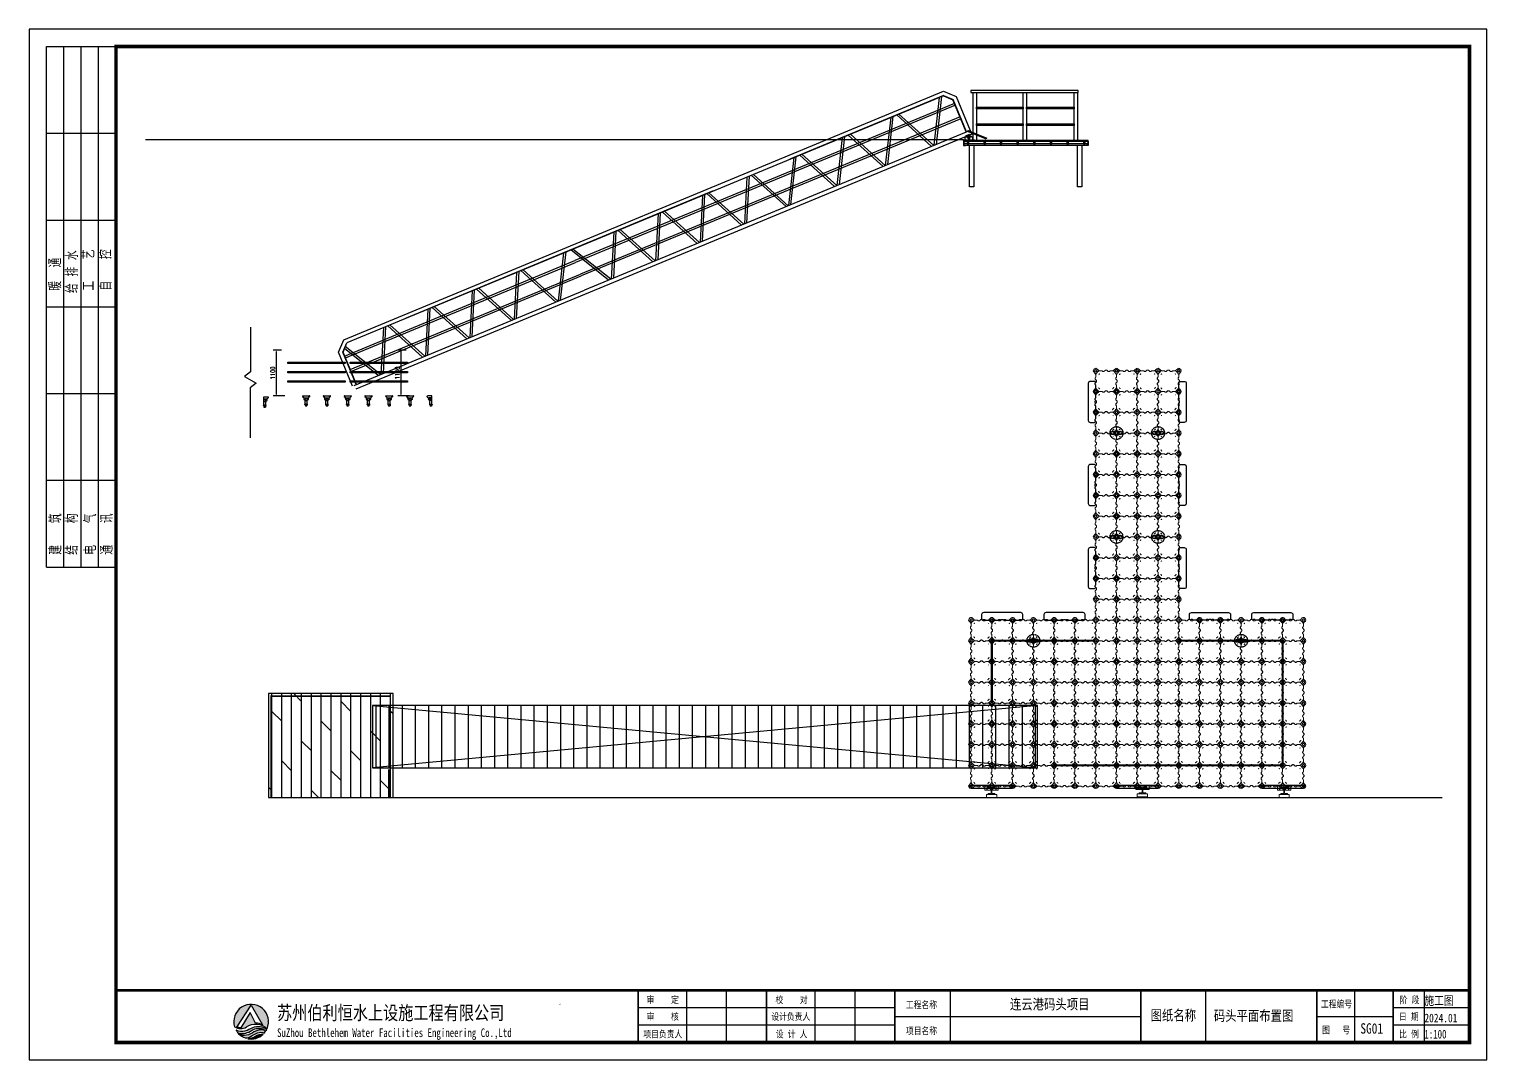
# Model space of a CAD drawing. Extents: x 36536 to 186646, y -14883 to 106449.
# Drawn here: x 61654 to 96741, y -14883 to 9928 of the extents above; entities that cross this region are included whole.
import ezdxf
from ezdxf.lldxf.tags import DXFTag

# ---------------------------------------------------------------- set-up
doc = ezdxf.new("R2010")
doc.units = 0
doc.header["$LTSCALE"] = 1000
doc.header["$MEASUREMENT"] = 0
for name, pattern in [('BLTA11-LD-L-4001_Plot Plan for Seawater Intake System_20140729$0$key plan$0${ Wide Dash }', [12, 4, -2, 4, -2]), ('CENTER2', [28.575, 19.05, -3.175, 3.175, -3.175]), ('DASH', [0.35, 0.25, -0.1]), ('DASHED2', [0.375, 0.25, -0.125])]:
    doc.linetypes.add(name, pattern=pattern)
for name, color, linetype, lineweight in [('0 [HR] Dim', 6, 'Continuous', 13), ('2维浮筒', 252, 'Continuous', 9), ('型材', 7, 'Continuous', 15), ('系绳栓', 4, 'Continuous', 5)]:
    doc.layers.add(name, color=color, linetype=linetype, lineweight=lineweight)
for name, color, linetype in [('W-_ANTICOLLISION防撞措施', 6, 'Continuous'), ('W-ancillary measures附属措施', 1, 'Continuous'), ('W-FLOAT_BOWL浮筒', 253, 'Continuous'), ('W-PLASTIC_RAILINGS塑木栏杆', 6, 'Continuous'), ('W-STEEL_FRAME钢架', 3, 'Continuous'), ('W-STEEL_KEEL钢龙骨', 5, 'Continuous'), ('W-WOOD_FLOOR木地板', 30, 'Continuous'), ('栏杆', 6, 'Continuous'), ('系船栓', 132, 'Continuous'), ('铝架', 3, 'Continuous')]:
    doc.layers.add(name, color=color, linetype=linetype)
doc.styles.add('-宋体', font='', dxfattribs={"width": 0.8})
doc.styles.add('_TCH_DIM', font='SIMPLEX.shx', dxfattribs={"width": 0.7, "bigfont": 'hztxt.shx'})
doc.styles.get("Standard").update_dxf_attribs({"font": 'simplex.shx', "width": 0.8, "bigfont": 'hztxt.shx'})
doc.styles.add('STANDARD_T3', font='simplex.shx', dxfattribs={"width": 0.7, "bigfont": 'hztxt.shx'})
doc.styles.add('图框', font='simhei.ttf')
doc.styles.add('黑体', font='simhei.ttf', dxfattribs={"width": 0.8})
doc.styles.get('-宋体').set_extended_font_data('SimSun')
tags = doc.linetypes.add('地面03', pattern='A,0.094454,["/",Standard,S=0.075949,R=0,X=0,Y=-0.082208],0.044951,-0.007099,0.139405', length=0.285909).pattern_tags.tags
tags[4] = DXFTag(74, 10)
doc.dimstyles.new('W&&30', dxfattribs={"dimtxt": 105, "dimasz": 30, "dimexe": 75, "dimexo": 90, "dimgap": 30, "dimtad": 1, "dimdec": 0, "dimzin": 0, "dimdsep": 46, "dimtxsty": 'STANDARD_T3', "dimcen": 0.09, "dimclrd": 1, "dimclre": 1, "dimclrt": 7, "dimazin": 2, "dimtfac": 1, "dimtdec": 0, "dimtix": 1, "dimtmove": 2, "dimatfit": 3, "dimfxl": 100, "dimtolj": 1, "dimtzin": 0, "dimarcsym": 0})

# ---------------------------------------------------------------- blocks, each defined once
blk = doc.blocks.new('$TITLEBLK$00000187')
h = blk.add_hatch(color=140)
h.dxf.hatch_style = 1
h.paths.add_polyline_path([(-355.8, 4.5, 0.294083), (-352.4, 4.48, -0.363756), (-346.47, 3.96, 1.450144)])
h.paths.add_polyline_path([(-351.03, 10.8), (-347.73, 5.12, 0.101723), (-349.74, 5.58), (-351.34, 8.66), (-354.02, 4.26, -0.081837), (-355.14, 4.38)], flags=16)
h = blk.add_hatch(color=174)
h.paths.add_polyline_path([(-347.27, 2.71, 0.064571), (-346.55, 3.78, 0.296692), (-350.55, 4.29, -0.04264), (-352.81, 3.4, -0.209747), (-355.43, 3.62, 0.179915), (-352.8, 1.33, 0.169783), (-350.78, 1.97, -0.05744), (-349.2, 2.74, -0.214092)])
h.paths.add_polyline_path([(-350.22, 3.03, -0.084014), (-352.39, 2.08, -0.271733), (-354.47, 2.61, 0.071966), (-353.09, 2.64, 0.098278), (-351.26, 3.23, -0.072406), (-350.01, 3.9, -0.088156), (-348.47, 4.07, -0.181988), (-347.06, 3.48, 0.206106)], flags=16)
blk.add_hatch(color=174).paths.add_polyline_path([(-347.58, 2.39, 0.163426), (-349.49, 1.98, -0.143194), (-352.02, 1.1, 0.245013)])
for p, q in [((-225.54, 0), (-225.54, 15)), ((-214.04, 0), (-214.04, 15)), ((-188.54, 0), (-188.54, 15)), ((-177.04, 0), (-177.04, 15)), ((-149.56, 0), (-149.56, 15)), ((-76, 0), (-76, 15)), ((-33, 0), (-33, 15)), ((-13, 0), (-13, 15)), ((0, 0), (0, 15)), ((-165.54, 10), (-239.54, 10)), ((0, 10), (-22, 10)), ((-165.54, 5), (-239.54, 5)), ((-165.56, 7.5), (-94.73, 7.5)), ((-44, 7.5), (-22, 7.5)), ((0, 5), (-22, 5))]:
    blk.add_line(p, q)
for points, const_width in [([(-390, 0), (-390, 15), (0, 15)], 0.8), ([(-239.54, 0), (-239.54, 15)], 0.5), ([(-202.54, 0), (-202.54, 15)], 0.5), ([(-165.56, 0), (-165.56, 15)], 0.5), ([(-94.73, 0), (-94.73, 15)], 0.5), ([(-44, 0), (-44, 15)], 0.5), ([(-22, 0), (-22, 15)], 0.5)]:
    blk.add_lwpolyline(points, dxfattribs=dict(const_width=const_width))
for points in [[(-355.8, 4.5, 0.294083), (-352.4, 4.48, -0.363756), (-346.47, 3.96, 1.450144)], [(-355.14, 4.38), (-351.03, 10.8), (-347.73, 5.12, 0.101723), (-349.74, 5.58), (-351.34, 8.66), (-354.02, 4.26, -0.081837)]]:
    blk.add_lwpolyline(points, format="xyb", close=True)
for points in [[(-355.43, 3.62, 0.209747), (-352.81, 3.4, 0.04264), (-350.55, 4.29, -0.296692), (-346.55, 3.78)], [(-354.47, 2.61, 0.071966), (-353.09, 2.64, 0.098278), (-351.26, 3.23, -0.072406), (-350.01, 3.9, -0.088156), (-348.47, 4.07, -0.181988), (-347.06, 3.48, 0.206106), (-350.22, 3.03, -0.084014), (-352.39, 2.08, -0.271733), (-354.47, 2.61)], [(-352.8, 1.33, 0.169783), (-350.78, 1.97, -0.05744), (-349.2, 2.74, -0.214092), (-347.27, 2.71, -0.214092)], [(-352.02, 1.1, 0.126537), (-349.75, 1.81, -0.189728), (-347.58, 2.39, -0.189728)]]:
    blk.add_lwpolyline(points, format="xyb")
for start, end in [(208.4706, 249.2676), (258.5751, 313.6432), (318.8384, 333.6165)]:
    blk.add_arc((-351.03, 6), 5, start, end)
at = {"style": '图框'}
for s, height, width, p in [('审    定', 2, 0.8, (-237.07, 11.34)), ('校    对', 2, 0.8, (-199.97, 11.27)), ('阶 段', 2, 0.8, (-20.12, 11.27)), ('苏州伯利恒水上设施工程有限公司', 4, 0.8, (-343.57, 6.56)), ('审    核', 2, 0.8, (-237.09, 6.48)), ('设计负责人', 2, 0.8, (-201.15, 6.48)), ('工程名称', 2, 0.8, (-162.37, 9.86)), ('图纸名称', 3, 0.8, (-91.87, 6.34)), ('工程编号', 2, 0.8, (-42.79, 10.08)), ('日 期', 2, 0.8, (-20.31, 6.48)), ('SuZhou Bethlehem Water Facilities Engineering Co.,Ltd ', 2.5, 0.75, (-343.57, 1.57)), ('项目名称', 2, 0.8, (-162.37, 2.36)), ('图   号', 2, 0.8, (-42.46, 2.6)), ('项目负责人', 2, 0.8, (-238.02, 1.42)), ('设 计 人', 2, 0.8, (-199.87, 1.42)), ('比 例', 2, 0.8, (-20.27, 1.42))]:
    blk.add_text(s, height=height, dxfattribs=dict(at, width=width)).set_placement(p)
for tag, p in [('审定人', (-223.21, 10.95)), ('校对', (-185.05, 10.92)), ('审核人', (-223.21, 6.03)), ('设计负责人', (-188.17, 6.23)), ('项目负责人', (-225.23, 1.11)), ('设计人', (-186.01, 1.18))]:
    blk.add_attdef(tag, p, '', height=3)
for tag, p, height, style, width in [('工程名称', (-147.11, 9.53), 3, '-宋体', 0.8), ('阶段', (-12.96, 10.81), 2.5, '黑体', 0.8), ('图名', (-73.67, 6.22), 3, '-宋体', 0.8), ('日期', (-12.96, 5.8), 2.5, '黑体', 0.8), ('项目名称', (-147.25, 1.97), 3, '-宋体', 0.8), ('图号', (-31.44, 2.55), 3, '_TCH_DIM', 0.7), ('比例', (-12.96, 1.14), 2.5, '黑体', 0.8)]:
    blk.add_attdef(tag, p, '', height=height, dxfattribs=dict(style=style, width=width))
blk = doc.blocks.new('$TITLEBLK$00000095')
for p, q in [((-150, 20), (-150, 0)), ((-150, 20), (0, 20)), ((-125, 20), (-125, 0)), ((-100, 20), (-100, 0)), ((-75, 20), (-75, 0)), ((-75, 20), (-75, 0)), ((-50, 20), (-50, 0)), ((-25, 20), (-25, 0)), ((0, 20), (0, 0)), ((-150, 15), (-75, 15)), ((-75, 15), (0, 15)), ((-150, 10), (-75, 10)), ((-75, 10), (0, 10)), ((-150, 5), (-75, 5)), ((-75, 5), (0, 5))]:
    blk.add_line(p, q)
at = {"width": 0.8}
for s, p in [('建   筑', (-146.45, 15.65)), ('暖  通', (-70.35, 15.73)), ('结   构', (-146.45, 10.91)), ('给 排 水', (-71.03, 10.9)), ('电   气', (-146.45, 5.65)), ('工   艺', (-70.35, 6.13)), ('通   讯', (-146.45, 0.88)), ('自   控', (-70.35, 1.24))]:
    blk.add_text(s, height=3.509, dxfattribs=at).set_placement(p)
blk = doc.blocks.new('rgthtyjyuk')
blk.add_lwpolyline([(0, 0), (420, 0), (420, 297), (0, 297)], close=True)
at = {"const_width": 1}
blk.add_lwpolyline([(25, 5), (415, 5), (415, 292), (25, 292)], close=True, dxfattribs=at)
at = {"const_width": 0.8}
blk.add_lwpolyline([(415, 20), (25, 20)], dxfattribs=at)
at = {"rotation": 90}
blk.add_blockref('$TITLEBLK$00000095', (25, 292), dxfattribs=at)
blk = doc.blocks.new('uhufuidfdf')
at = {"layer": '型材'}
for p, q in [((139803, 28622), (139886, 28622)), ((139886, 28584), (139803, 28584)), ((140019, 28622), (139935, 28622)), ((139935, 28584), (140019, 28584))]:
    blk.add_line(p, q, dxfattribs=at)
for points in [[(139752, 28692), (139752, 28585), (139803, 28585), (139803, 28692)], [(140069, 28692), (140069, 28585), (140019, 28585), (140019, 28692)]]:
    blk.add_lwpolyline(points, dxfattribs=at)
for points in [[(139787, 28477), (140035, 28477), (140035, 28406), (139787, 28406)], [(139828, 28665), (139828, 28636), (139900, 28636), (139900, 28501), (139828, 28501), (139828, 28480), (139992, 28480), (139992, 28501), (139919, 28501), (139919, 28636), (139992, 28636), (139992, 28665)]]:
    blk.add_lwpolyline(points, close=True, dxfattribs=at)
for centre in [(139803, 28603), (139886, 28603), (139935, 28603)]:
    blk.add_ellipse(centre, major_axis=(0, -19.2), ratio=0.222417, dxfattribs=at)
at = {"layer": '型材', "extrusion": (0, 0, -1)}
blk.add_ellipse((140018, 28603), major_axis=(0, -19.2), ratio=0.222417, dxfattribs=at)
blk = doc.blocks.new('旗华浮筒')
at = {"layer": '2维浮筒', "color": 5}
for p, q in [((-549, 527), (-527, 549)), ((-549, 473), (-521, 445)), ((-500, 351), (-500, 395)), ((-479, 445), (-445, 479)), ((-473, 549), (-445, 521)), ((-395, 500), (-351, 500)), ((-333, 513), (-345, 503)), ((-304, 516), (-326, 516)), ((-297, 513), (-264, 484)), ((-258, 481), (-242, 481)), ((-203, 513), (-236, 484)), ((-196, 516), (-174, 516)), ((-167, 513), (-155, 503)), ((-149, 500), (-105, 500)), ((-27, 549), (-55, 521)), ((-21, 445), (-55, 479)), ((0, 351), (0, 395)), ((49, 473), (21, 445)), ((27, 549), (49, 527)), ((-549, 27), (-521, 55)), ((-516, 304), (-516, 326)), ((-516, 196), (-516, 174)), ((-513, 333), (-503, 345)), ((-513, 297), (-484, 264)), ((-513, 203), (-484, 236)), ((-513, 167), (-503, 155)), ((-500, 105), (-500, 149)), ((-481, 242), (-481, 258)), ((-445, 21), (-479, 55)), ((-329, 16), (-345, 3)), ((-307, 19), (-323, 19)), ((-301, 16), (-268, -13)), ((-199, 16), (-232, -13)), ((-193, 19), (-177, 19)), ((-171, 16), (-155, 3)), ((-55, 21), (-21, 55)), ((-19, 307), (-19, 323)), ((-19, 193), (-19, 177)), ((-16, 329), (-3, 345)), ((-16, 301), (13, 268)), ((-16, 199), (13, 232)), ((-16, 171), (-3, 155)), ((0, 105), (0, 149)), ((16, 239), (16, 261)), ((49, 27), (21, 55)), ((-527, -49), (-549, -27)), ((-473, -49), (-445, -21)), ((-395, 0), (-351, 0)), ((-261, -16), (-239, -16)), ((-149, 0), (-105, 0)), ((-27, -49), (-55, -21)), ((49, -27), (27, -49))]:
    blk.add_line(p, q, dxfattribs=at)
for centre in [(-429, 411), (-420, 420), (-411, 429), (-85, 424), (-76, 415), (-435, 93), (-424, 85), (-415, 76), (-407, 65), (-80, 80)]:
    blk.add_circle(centre, 3.5, dxfattribs=at)
for centre, radius, start, end in [((-522, 500), 38, 135, 225), ((-524, 500), 7, 90, 270), ((-500, 522), 38, 45, 135), ((-500, 500), 25, 106.2602, 163.7398), ((-500, 500), 25, 196.2602, 253.7398), ((-570, 395), 70, 0, 45), ((-500, 524), 7, 0, 180), ((-500, 476), 7, 180, 0), ((-510, 351), 10, 317.7263, 0), ((-430, 395), 70, 135, 180), ((-500, 500), 25, 16.2602, 73.7398), ((-500, 500), 25, 286.2602, 343.7398), ((-476, 500), 7, 270, 90), ((-395, 570), 70, 225, 270), ((-395, 430), 70, 90, 135), ((-351, 510), 10, 270, 312.2737), ((-326, 506), 10, 90, 132.2737), ((-304, 506), 10, 47.7263, 90), ((-258, 491), 10, 227.7263, 270), ((-242, 491), 10, 270, 312.2737), ((-196, 506), 10, 90, 132.2737), ((-174, 506), 10, 47.7263, 90), ((-149, 510), 10, 227.7263, 270), ((-105, 570), 70, 270, 315), ((-105, 430), 70, 45, 90), ((-24, 500), 7, 90, 270), ((0, 522), 38, 45, 135), ((0, 500), 25, 106.2602, 163.7398), ((0, 500), 25, 196.2602, 253.7398), ((-70, 395), 70, 0, 45), ((0, 524), 7, 0, 180), ((0, 476), 7, 180, 0), ((-10, 351), 10, 317.7263, 0), ((70, 395), 70, 135, 180), ((0, 500), 25, 16.2602, 73.7398), ((0, 500), 25, 286.2602, 343.7398), ((24, 500), 7, 270, 90), ((22, 500), 38, 315, 45), ((-522, 0), 38, 135, 225), ((-524, 0), 7, 90, 270), ((-500, 0), 25, 106.2602, 163.7398), ((-570, 105), 70, 315, 0), ((-506, 326), 10, 137.7263, 180), ((-506, 304), 10, 180, 222.2737), ((-506, 196), 10, 137.7263, 180), ((-506, 174), 10, 180, 222.2737), ((-500, 24), 7, 0, 180), ((-510, 149), 10, 0, 42.2737), ((-430, 105), 70, 180, 225), ((-500, 0), 25, 16.2602, 73.7398), ((-491, 258), 10, 0, 42.2737), ((-491, 242), 10, 317.7263, 0), ((-476, 0), 7, 270, 90), ((-395, 70), 70, 225, 270), ((-351, 10), 10, 270, 312.2737), ((-323, 9), 10, 90, 132.2737), ((-307, 9), 10, 47.7263, 90), ((-193, 9), 10, 90, 132.2737), ((-177, 9), 10, 47.7263, 90), ((-149, 10), 10, 227.7263, 270), ((-105, 70), 70, 270, 315), ((-24, 0), 7, 90, 270), ((0, 0), 25, 106.2602, 163.7398), ((-70, 105), 70, 315, 0), ((-9, 323), 10, 137.7263, 180), ((-9, 307), 10, 180, 222.2737), ((-9, 193), 10, 137.7263, 180), ((-9, 177), 10, 180, 222.2737), ((0, 24), 7, 0, 180), ((-10, 149), 10, 0, 42.2737), ((70, 105), 70, 180, 225), ((0, 0), 25, 16.2602, 73.7398), ((6, 261), 10, 0, 42.2737), ((6, 239), 10, 317.7263, 0), ((24, 0), 7, 270, 90), ((22, 0), 38, 315, 45), ((-500, -22), 38, 225, 315), ((-500, 0), 25, 196.2602, 253.7398), ((-500, -24), 7, 180, 0), ((-500, 0), 25, 286.2602, 343.7398), ((-395, -70), 70, 90, 135), ((-261, -6), 10, 227.7263, 270), ((-239, -6), 10, 270, 312.2737), ((-105, -70), 70, 45, 90), ((0, -22), 38, 225, 315), ((0, 0), 25, 196.2602, 253.7398), ((0, -24), 7, 180, 0), ((0, 0), 25, 286.2602, 343.7398)]:
    blk.add_arc(centre, radius, start, end, dxfattribs=at)
blk = doc.blocks.new('*U655')
at = {"layer": '2维浮筒', "rotation": 90}
blk.add_blockref('旗华浮筒', (250, 250), dxfattribs=at)
blk = doc.blocks.new('*U656')
at = {"color": 0, "linetype": 'ByBlock', "lineweight": -2, "transparency": 16777216}
for p in [(0, 3500), (500, 3500), (1000, 3500), (1500, 3500), (2000, 3500), (2500, 3500), (3000, 3500), (3500, 3500), (4000, 3500), (4500, 3500), (5000, 3500), (5500, 3500), (6000, 3500), (6500, 3500), (7000, 3500), (7500, 3500), (0, 3000), (500, 3000), (1000, 3000), (1500, 3000), (2000, 3000), (2500, 3000), (3000, 3000), (3500, 3000), (4000, 3000), (4500, 3000), (5000, 3000), (5500, 3000), (6000, 3000), (6500, 3000), (7000, 3000), (7500, 3000), (0, 2500), (500, 2500), (1000, 2500), (1500, 2500), (2000, 2500), (2500, 2500), (3000, 2500), (3500, 2500), (4000, 2500), (4500, 2500), (5000, 2500), (5500, 2500), (6000, 2500), (6500, 2500), (7000, 2500), (7500, 2500), (0, 2000), (500, 2000), (1000, 2000), (1500, 2000), (2000, 2000), (2500, 2000), (3000, 2000), (3500, 2000), (4000, 2000), (4500, 2000), (5000, 2000), (5500, 2000), (6000, 2000), (6500, 2000), (7000, 2000), (7500, 2000), (0, 1500), (500, 1500), (1000, 1500), (1500, 1500), (2000, 1500), (2500, 1500), (3000, 1500), (3500, 1500), (4000, 1500), (4500, 1500), (5000, 1500), (5500, 1500), (6000, 1500), (6500, 1500), (7000, 1500), (7500, 1500), (0, 1000), (500, 1000), (1000, 1000), (1500, 1000), (2000, 1000), (2500, 1000), (3000, 1000), (3500, 1000), (4000, 1000), (4500, 1000), (5000, 1000), (5500, 1000), (6000, 1000), (6500, 1000), (7000, 1000), (7500, 1000), (0, 500), (500, 500), (1000, 500), (1500, 500), (2000, 500), (2500, 500), (3000, 500), (3500, 500), (4000, 500), (4500, 500), (5000, 500), (5500, 500), (6000, 500), (6500, 500), (7000, 500), (7500, 500), (0, 0), (500, 0), (1000, 0), (1500, 0), (2000, 0), (2500, 0), (3000, 0), (3500, 0), (4000, 0), (4500, 0), (5000, 0), (5500, 0), (6000, 0), (6500, 0), (7000, 0), (7500, 0)]:
    blk.add_blockref('*U655', p, dxfattribs=at)
blk = doc.blocks.new('*U657')
at = {"layer": '2维浮筒', "rotation": 90}
blk.add_blockref('旗华浮筒', (250, 250), dxfattribs=at)
blk = doc.blocks.new('*U658')
at = {"color": 0, "linetype": 'ByBlock', "lineweight": -2, "transparency": 16777216}
for p in [(0, 5500), (500, 5500), (1000, 5500), (1500, 5500), (0, 5000), (500, 5000), (1000, 5000), (1500, 5000), (0, 4500), (500, 4500), (1000, 4500), (1500, 4500), (0, 4000), (500, 4000), (1000, 4000), (1500, 4000), (0, 3500), (500, 3500), (1000, 3500), (1500, 3500), (0, 3000), (500, 3000), (1000, 3000), (1500, 3000), (0, 2500), (500, 2500), (1000, 2500), (1500, 2500), (0, 2000), (500, 2000), (1000, 2000), (1500, 2000), (0, 1500), (500, 1500), (1000, 1500), (1500, 1500), (0, 1000), (500, 1000), (1000, 1000), (1500, 1000), (0, 500), (500, 500), (1000, 500), (1500, 500), (0, 0), (500, 0), (1000, 0), (1500, 0)]:
    blk.add_blockref('*U657', p, dxfattribs=at)
blk = doc.blocks.new('防撞筒')
at = {"layer": 'W-ancillary measures附属措施'}
for p, q in [((-229, 277), (-198, 308)), ((-229, 223), (-198, 192)), ((-229, 223), (-207, 201)), ((-229, -223), (-198, -192)), ((-229, -223), (-207, -201)), ((-229, -277), (-198, -308))]:
    blk.add_line(p, q, dxfattribs=at)
blk.add_lwpolyline([(-180, 468, -0.389807), (-150, 495), (-50, 495, -0.414214), (0, 445), (0, -445, -0.414214), (-50, -495), (-150, -495, -0.391617), (-180, -467, -0.391617)], format="xyb", dxfattribs=at)
for points in [[(-180, 281), (-180, 403)], [(-180, 97), (-180, 219)], [(-180, -219), (-180, -97)], [(-180, -403), (-180, -281)]]:
    blk.add_lwpolyline(points, dxfattribs=at)
for centre, radius, start, end in [((-205, 435), 41, 307.5461, 52.4539), ((-202, 250), 38, 135, 225), ((-204, 250), 7, 90, 270), ((-180, 250), 25, 106.2602, 163.7398), ((-180, 250), 25, 196.2602, 253.7398), ((-254, 366), 80.9, 314.3844, 336.4057), ((-254, 134), 80.9, 23.5943, 45.6156), ((-180, 274), 7, 0, 180), ((-180, 226), 7, 180, 0), ((-205, 65), 41, 307.5461, 52.4539), ((-205, 0), 41, 307.5461, 52.4539), ((-180, 250), 25, 16.2602, 73.7398), ((-180, 250), 25, 286.2602, 343.7398), ((-156, 250), 7, 270, 90), ((-202, -250), 38, 135, 225), ((-204, -250), 7, 90, 270), ((-180, -250), 25, 106.2602, 163.7398), ((-180, -250), 25, 196.2602, 253.7398), ((-254, -134), 80.9, 314.3844, 336.4057), ((-254, -366), 80.9, 23.5943, 45.6156), ((-180, -226), 7, 0, 180), ((-180, -274), 7, 180, 0), ((-205, -65), 40.8, 307.4056, 52.5944), ((-180, -250), 25, 16.2602, 73.7398), ((-180, -250), 25, 286.2602, 343.7398), ((-156, -250), 7, 270, 90), ((-205, -435), 40.8, 307.4056, 52.5944)]:
    blk.add_arc(centre, radius, start, end, dxfattribs=at)
blk = doc.blocks.new('qawddasd')
at = {"layer": '系船栓', "color": 1, "linetype": 'DASH', "ltscale": 0.1}
for radius in [155, 43.7]:
    blk.add_circle((23198, -7350), radius, dxfattribs=at)
at = {"layer": '系船栓', "color": 1}
blk.add_ellipse((23198, -7350), major_axis=(155, 0), ratio=0.314118, dxfattribs=at)
blk = doc.blocks.new('A$C346F54CD')
at = {"layer": 'W-STEEL_FRAME钢架', "color": 4}
for p, q in [((3, 48), (0, 48)), ((0, 0), (0, 48)), ((0, 0), (100, 0)), ((10, 13), (7, 44)), ((18, 5), (82, 5)), ((90, 13), (93, 44)), ((97, 48), (100, 48)), ((100, 0), (100, 48))]:
    blk.add_line(p, q, dxfattribs=at)
for centre, radius, start, end in [((3, 44), 4.25, 0, 90), ((18, 14), 8.5, 185.7106, 270), ((82, 14), 8.5, 270, 354.2894), ((97, 44), 4.25, 90, 180)]:
    blk.add_arc(centre, radius, start, end, dxfattribs=at)
blk = doc.blocks.new('*U662')
at = {"layer": 'W-STEEL_KEEL钢龙骨'}
for points in [[(-20, -30), (20, -30), (20, 30), (-20, 30)], [(-17, -27), (17, -27), (17, 27), (-17, 27)]]:
    blk.add_lwpolyline(points, close=True, dxfattribs=at)
blk = doc.blocks.new('*U663')
at = {"layer": 'W-STEEL_KEEL钢龙骨', "color": 0, "linetype": 'ByBlock', "lineweight": -2, "transparency": 16777216}
for p in [(0, 0), (400, 0), (800, 0), (1200, 0), (1600, 0), (2000, 0), (2400, 0), (2800, 0)]:
    blk.add_blockref('*U662', p, dxfattribs=at)
blk = doc.blocks.new('滚轮支架 -left')
for p, q in [((-50, 10), (-22, 81)), ((50, 10), (22, 81))]:
    blk.add_line(p, q)
at = {"color": 3, "linetype": 'CENTER2'}
for p, q in [((-15, 70), (15, 70)), ((0, 85), (0, 55))]:
    blk.add_line(p, q, dxfattribs=at)
blk.add_lwpolyline([(-50, 10), (50, 10), (50, -5), (-50, -5)], close=True)
blk.add_circle((0, 70), 11)
blk.add_arc((0, 70), 25, 26.1956, 153.8044)
blk = doc.blocks.new('Hole -side1')
at = {"color": 3, "linetype": 'CENTER2'}
blk.add_line((-13, 0), (26, 0), dxfattribs=at)
at = {"linetype": 'DASHED2'}
blk.add_lwpolyline([(0, -11), (10, -11), (10, 11), (0, 11)], close=True, dxfattribs=at)
blk = doc.blocks.new('*D679')
at = {"layer": 'Defpoints', "color": 0, "transparency": 16777216}
for p in [(67822, 2202), (67600, 1102), (67901, 1102, 0)]:
    blk.add_point(p, dxfattribs=at)
at = {"layer": 'W-FLOAT_BOWL浮筒', "color": 1, "lineweight": -2, "transparency": 16777216}
for p, q in [((67732, 2202), (67525, 2202)), ((67600, 2172), (67600, 1132)), ((67811, 1102), (67525, 1102))]:
    blk.add_line(p, q, dxfattribs=at)
at = {"layer": 'W-FLOAT_BOWL浮筒', "color": 1, "transparency": 16777216}
for points in [[(67595, 2172), (67605, 2172), (67600, 2202)], [(67595, 1132), (67605, 1132), (67600, 1102)]]:
    blk.add_solid(points, dxfattribs=at)
at = {"layer": 'W-FLOAT_BOWL浮筒', "color": 7, "transparency": 16777216, "insert": (67517, 1652), "char_height": 105, "attachment_point": 5, "rotation": 90, "style": 'STANDARD_T3'}
blk.add_mtext('\\A1;1100', dxfattribs=at)
blk = doc.blocks.new('asdhujfhsfude')
for p, q in [((131659, -6222), (131689, -6249)), ((131665, -6205), (131823, -6205)), ((131692, -6269), (131692, -6257)), ((131696, -6297), (131717, -6314)), ((131702, -6252), (131787, -6252)), ((131793, -6297), (131772, -6314)), ((131797, -6269), (131797, -6257)), ((131830, -6222), (131800, -6249)), ((131715, -6411), (131715, -6405)), ((131718, -6402), (131720, -6402)), ((131720, -6420), (131720, -6322)), ((131720, -6420), (131726, -6448)), ((131720, -6420), (131768, -6420)), ((131725, -6317), (131764, -6317)), ((131729, -6450), (131760, -6450)), ((131738, -6411), (131738, -6405)), ((131750, -6411), (131750, -6405)), ((131768, -6420), (131763, -6448)), ((131768, -6420), (131768, -6322)), ((131770, -6402), (131768, -6402)), ((131773, -6411), (131773, -6405))]:
    blk.add_line(p, q)
at = {"ltscale": 0.1}
for p, q in [((131726, -6448), (131726, -6450)), ((131726, -6450), (131729, -6450)), ((131760, -6450), (131762, -6450)), ((131763, -6448), (131762, -6450))]:
    blk.add_line(p, q, dxfattribs=at)
for centre, radius, start, end in [((131665, -6215), 10, 90, 228.0009), ((131701, -6280), 13.5, 126.5657, 231), ((131682, -6257), 10, 0, 48.0009), ((131710, -6264), 31.4, 236.1381, 303.5569), ((131702, -6289), 10, 184.1479, 231), ((131710, -6295), 31.4, 56.4166, 122.8531), ((131710, -6322), 10, 0, 51), ((131719, -6280), 13.5, 308.3696, 51.9011), ((131770, -6280), 13.5, 128.0989, 231.6304), ((131779, -6295), 31.3, 57.1287, 123.6019), ((131779, -6264), 31.4, 236.4385, 303.8665), ((131778, -6322), 10, 129, 180), ((131787, -6289), 10, 309, 355.8521), ((131788, -6280), 13.5, 309, 53.4343), ((131807, -6257), 10, 131.9991, 180), ((131823, -6215), 10, 311.9991, 90), ((131718, -6405), 3, 90, 180), ((131729, -6447), 2.5, 191.3099, 270), ((131741, -6405), 3, 115.3769, 180), ((131744, -6412), 10, 64.6231, 115.3769), ((131747, -6405), 3, 0, 64.6231), ((131760, -6447), 2.5, 270, 348.6901), ((131770, -6405), 3, 0, 90)]:
    blk.add_arc(centre, radius, start, end)
for centre, major_axis, start_param, end_param in [((131721, -6411), (0, -9), 4.712389, 6.115737), ((131744, -6411), (0, 9), 1.570796, 4.712389)]:
    blk.add_ellipse(centre, major_axis=major_axis, ratio=0.666667, start_param=start_param, end_param=end_param)
at = {"extrusion": (0, 0, -1)}
blk.add_ellipse((131767, -6411), major_axis=(0, -9), ratio=0.666667, start_param=4.712389, end_param=6.115737, dxfattribs=at)
blk = doc.blocks.new('*U681')
at = {"layer": '栏杆'}
blk.add_blockref('asdhujfhsfude', (-131744, 6327), dxfattribs=at)
blk = doc.blocks.new('*U682')
at = {"layer": '栏杆', "color": 0, "linetype": 'ByBlock', "lineweight": -2, "transparency": 16777216}
for p in [(0, 0), (500, 0), (1000, 0), (1500, 0), (2000, 0), (2500, 0)]:
    blk.add_blockref('*U681', p, dxfattribs=at)
blk = doc.blocks.new('$matou$00000020')
for p, q in [((-59, -209, 0), (-59, -202, 0)), ((-56, -199, 0), (-54, -199, 0)), ((-54, -217, 0), (-54, -3, 0)), ((-54, -3, 0), (49, -3, 0)), ((-54, -50, 0), (12, -50, 0)), ((-54, -217, 0), (-6, -217, 0)), ((-54, -217, 0), (-48, -245, 0)), ((-49, -115, 0), (-11, -115, 0)), ((-46, -247, 0), (-14, -247, 0)), ((-36, -208, 0), (-36, -203, 0)), ((-24, -208, 0), (-24, -203, 0)), ((-6, -217, 0), (-12, -245, 0)), ((-6, -217, 0), (-6, -119, 0)), ((-4, -199, 0), (-6, -199, 0)), ((19, -95, 0), (-2, -112, 0)), ((-1, -209, 0), (-1, -202, 0)), ((22, -67, 0), (22, -55, 0)), ((56, -20, 0), (26, -47, 0))]:
    blk.add_line(p, q)
at = {"ltscale": 0.1}
for p, q in [((-48, -245, 0), (-48, -247, 0)), ((-48, -247, 0), (-46, -247, 0)), ((-14, -247, 0), (-12, -247, 0)), ((-12, -245, 0), (-12, -247, 0))]:
    blk.add_line(p, q, dxfattribs=at)
for centre, radius, start, end in [((-56, -202, 0), 3, 90, 180), ((-65, -93, 0), 31.4, 56.4166, 70.4003), ((-64, -62, 0), 31.4, 289.4998, 303.5569), ((-46, -245, 0), 2.5, 191.3099, 270), ((-55, -77, 0), 13.5, 308.3696, 51.9011), ((-33, -203, 0), 3, 115.3769, 180), ((-30, -209, 0), 10, 64.6231, 115.3769), ((-27, -203, 0), 3, 0, 64.6231), ((-5, -77, 0), 13.5, 128.0989, 231.6304), ((-14, -245, 0), 2.5, 270, 348.6901), ((5, -93, 0), 31.3, 57.1287, 123.6019), ((4, -62, 0), 31.4, 236.4385, 303.8665), ((4, -119, 0), 10, 129, 180), ((-4, -202, 0), 3, 0, 90), ((12, -87, 0), 10, 309, 355.8521), ((32, -55, 0), 10, 131.9991, 180), ((14, -77, 0), 13.5, 309, 53.4343), ((49, -13, 0), 10, 311.9991, 90)]:
    blk.add_arc(centre, radius, start, end)
for centre, major_axis, start_param, end_param in [((-53, -209, 0), (0, -9), 4.712389, 6.115737), ((-30, -208, 0), (0, 9), 1.570796, 4.712389)]:
    blk.add_ellipse(centre, major_axis=major_axis, ratio=0.666667, start_param=start_param, end_param=end_param)
at = {"extrusion": (0, 0, -1)}
blk.add_ellipse((-7, -209, 0), major_axis=(0, -9), ratio=0.666667, start_param=4.712389, end_param=6.115737, dxfattribs=at)
blk = doc.blocks.new('*D683')
at = {"layer": 'Defpoints', "color": 0, "transparency": 16777216}
for p in [(70822, 2202), (70600, 1102), (70901, 1102, 0)]:
    blk.add_point(p, dxfattribs=at)
at = {"layer": 'W-FLOAT_BOWL浮筒', "color": 1, "lineweight": -2, "transparency": 16777216}
for p, q in [((70732, 2202), (70525, 2202)), ((70600, 2172), (70600, 1132)), ((70811, 1102), (70525, 1102))]:
    blk.add_line(p, q, dxfattribs=at)
at = {"layer": 'W-FLOAT_BOWL浮筒', "color": 1, "transparency": 16777216}
for points in [[(70595, 2172), (70605, 2172), (70600, 2202)], [(70595, 1132), (70605, 1132), (70600, 1102)]]:
    blk.add_solid(points, dxfattribs=at)
at = {"layer": 'W-FLOAT_BOWL浮筒', "color": 7, "transparency": 16777216, "insert": (70517, 1652), "char_height": 105, "attachment_point": 5, "rotation": 90, "style": 'STANDARD_T3'}
blk.add_mtext('\\A1;1100', dxfattribs=at)

msp = doc.modelspace()

# ---------------------------------------------------------------- hatches: boundary and pattern name
at = {"layer": 'W-_ANTICOLLISION防撞措施'}
h = msp.add_hatch(dxfattribs=at)
h.set_pattern_fill('ANSI31', color=2, scale=200, angle=45)
h.set_pattern_definition([(90, (-55091.95, -36973.7), (-317.5, 0), [])])
h.paths.add_polyline_path([(69921.4, -7854.9), (85921.4, -7854.9), (85921.4, -6354.9), (69921.4, -6354.9)])
at = {"layer": 'W-WOOD_FLOOR木地板'}
h = msp.add_hatch(dxfattribs=at)
h.set_pattern_fill('木纹03', color=256, scale=100)
h.set_pattern_definition([(0, (-1455739.23, -2460002.07), (200, 200), [10, -190]), (90, (-1455659.23, -2459932.07), (-200, 200), [20, -180]), (45, (-1455699.23, -2459952.07), (0, 199.998082), [14.14, -42.42, 14.14, -28.28, 99, -85]), (45, (-1455749.23, -2460012.07), (0, 200), [14.142, -28.284, 14.142, -226.2]), (45, (-1455679.23, -2459992.07), (0, 200), [14.142, -268.700712]), (45, (-1455659.23, -2460002.07), (0, 200), [14.142, -268.700712]), (45, (-1455689.23, -2459982.07), (0, 200), [14.142, -268.700712]), (45, (-1455699.23, -2459972.07), (0, 200), [28.284, -254.558712]), (45, (-1455649.23, -2459822.07), (0, 200), [28.284, -254.558712]), (45, (-1455719.23, -2459962.07), (0, 200), [56.568, -226.274712]), (45, (-1455729.23, -2459952.07), (0, 200), [56.568, -226.274712]), (45, (-1455599.23, -2459892.07), (0, 200), [56.568, -226.274712]), (45, (-1455739.23, -2459932.07), (0, 200), [42.4264, -240.416312]), (45, (-1455779.23, -2459902.07), (0, 200), [42.4264, -240.416312]), (45, (-1455759.23, -2459922.07), (0, 200), [42.4264, -240.416312]), (45, (-1455629.23, -2459862.07), (0, 200), [70.71068, -212.132032]), (45, (-1455649.23, -2459852.07), (0, 200), [70.71068, -212.132032]), (45, (-1455629.23, -2459902.07), (0, 200), [98.994949, -183.847763]), (26.5650512, (-1455719.23, -2459982.07), (200, 8e-08), [22.360678, -424.852916]), (26.5650512, (-1455679.23, -2459922.07), (200, 8e-08), [22.360678, -424.852916]), (26.5650512, (-1455689.23, -2459942.07), (200, 8e-08), [22.360678, -424.852916]), (26.5650512, (-1455729.23, -2460002.07), (200, 8e-08), [44.72136, -402.492235]), (26.5650512, (-1455689.23, -2459912.07), (200, 8e-08), [67.082039, -380.131556]), (26.5650512, (-1455709.23, -2459902.07), (200, 8e-08), [89.442719, -357.770876]), (26.5650512, (-1455729.23, -2459892.07), (200, 8e-08), [89.442719, -357.770876]), (26.5650512, (-1455759.23, -2459832.07), (200, 8e-08), [89.442719, -357.770876]), (26.5650512, (-1455759.23, -2459852.07), (200, 8e-08), [111.8034, -335.410195]), (26.5650512, (-1455749.23, -2459872.07), (200, 8e-08), [111.8034, -335.410195]), (63.4349488, (-1455679.23, -2459952.07), (1e-08, 200), [22.360678, -424.852916]), (63.4349488, (-1455709.23, -2459972.07), (1e-08, 200), [22.360678, -424.852916]), (63.4349488, (-1455739.23, -2460002.07), (1e-08, 200), [44.72136, -402.492235]), (63.4349488, (-1455679.23, -2459972.07), (1e-08, 200), [44.72136, -402.492235]), (63.4349488, (-1455759.23, -2460012.07), (1e-08, 200), [67.082039, -380.131556]), (63.4349488, (-1455779.23, -2460012.07), (1e-08, 200), [89.442719, -357.770876]), (63.4349488, (-1455599.23, -2460002.07), (1e-08, 200), [89.442719, -357.770876]), (63.4349488, (-1455669.23, -2459982.07), (1e-08, 200), [89.442719, -357.770876]), (63.4349488, (-1455629.23, -2460002.07), (1e-08, 200), [111.8034, -335.410195]), (63.4349488, (-1455649.23, -2459992.07), (1e-08, 200), [111.8034, -335.410195])])
h.paths.add_polyline_path([(84145.2, 7251.2), (84145.2, 7228.2), (87145.2, 7228.2), (87145.2, 7251.2)])
at = {"layer": '铝架', "true_color": 0xf26722}
h = msp.add_hatch(dxfattribs=at)
h.set_pattern_fill('DOLMIT', color=30, scale=300, angle=90)
h.set_pattern_definition([(90, (-61091.95, -36973.69), (-238.1226, 1e-14), []), (135, (-61091.95, -36973.7), (-476.245, -476.245), [336.7564, -673.512])])
h.paths.add_polyline_path([(67413.5, -8568.2), (70413.5, -8568.2), (70413.5, -6068.2), (67413.5, -6068.2)])

# ---------------------------------------------------------------- linework, layer by layer
at = {"color": 8, "linetype": 'BLTA11-LD-L-4001_Plot Plan for Seawater Intake System_20140729$0$key plan$0${ Wide Dash }'}
for p, q in [((83662.3, 8328.4), (74423.5, 4501.5)), ((83662.3, 8328.4), (83892.2, 8233.1)), ((84214.8, 7454.3), (83892.2, 8233.2)), ((74423.5, 4501.5), (69299.6, 2379.1)), ((69204.4, 2149.2), (69299.6, 2379.1)), ((69527, 1370.3), (69204.4, 2149.2))]:
    msp.add_line(p, q, dxfattribs=at)
at = {"color": 0}
for p, q in [((83930.1, 8141.7), (74789.3, 4355.4)), ((83949.2, 8095.5), (74808.4, 4309.2)), ((83437.1, 7132.2), (83568.6, 8285.3)), ((83490.9, 7154.4), (83620.9, 8306.9)), ((84060.3, 7816.8), (74923.2, 4032)), ((84079.5, 7770.6), (74942.3, 3985.8)), ((82270, 6648.7), (82401.5, 7801.8)), ((82323.8, 6671), (82453.7, 7823.5)), ((82535.5, 7861.6), (83374, 7106)), ((82587.3, 7883.1), (83425.8, 7127.5)), ((81368.3, 7378.2), (82206.9, 6622.6)), ((81420.1, 7399.7), (82258.7, 6644)), ((81102.8, 6165.3), (81234.3, 7318.4)), ((81156.6, 6187.5), (81286.6, 7340)), ((79935.7, 5681.8), (80067.2, 6834.9)), ((79989.5, 5704.1), (80119.5, 6856.6)), ((80201.2, 6894.7), (81039.7, 6139.1)), ((80253, 6916.2), (81091.6, 6160.6)), ((78929.1, 6367.8), (78870.5, 5240.6)), ((78980.9, 6389.3), (78922.3, 5262)), ((79034.1, 6411.3), (79872.6, 5655.7)), ((79085.9, 6432.8), (79924.4, 5677.1)), ((77965.7, 5968.7), (78804.2, 5213.1)), ((78017.5, 5990.2), (78856, 5234.6)), ((77860.6, 5925.2), (77802, 4798)), ((77912.4, 5946.7), (77853.8, 4819.5)), ((76792.2, 5482.7), (76733.6, 4355.4)), ((76844, 5504.1), (76785.4, 4376.9)), ((76897.2, 5526.2), (77735.8, 4770.5)), ((76949, 5547.6), (77787.6, 4792)), ((75723.8, 5040.1), (75665.2, 3912.9)), ((75775.6, 5061.6), (75717, 3934.3)), ((75828.8, 5083.6), (76667.3, 4328)), ((75880.6, 5105.1), (76719.1, 4349.4)), ((74446.2, 3408), (74576.7, 4565)), ((75600.1, 3885.9), (74689.7, 4611.8)), ((75653.9, 3908.2), (74741.9, 4633.4)), ((69246.8, 2059.5), (74789.3, 4355.4)), ((69265.9, 2013.3), (74808.4, 4309.2)), ((74392.5, 3385.7), (74524.5, 4543.3)), ((69379.9, 1735.8), (74923.2, 4032)), ((69399.1, 1689.7), (74942.3, 3985.8)), ((73385.8, 4071.7), (73327.2, 2944.4)), ((73437.6, 4093.1), (73379, 2965.9)), ((73490.8, 4115.2), (74329.4, 3359.5)), ((73542.6, 4136.6), (74381.2, 3381)), ((72317.4, 3629.1), (72258.8, 2501.9)), ((72369.2, 3650.6), (72310.6, 2523.3)), ((72422.4, 3672.6), (73260.9, 2917)), ((72474.2, 3694.1), (73312.7, 2938.4)), ((71249, 3186.5), (71190.3, 2059.3)), ((71300.8, 3208), (71242.1, 2080.8)), ((71354, 3230), (72192.5, 2474.4)), ((71405.8, 3251.5), (72244.3, 2495.9)), ((70337.3, 2808.9), (71175.9, 2053.3)), ((70180.5, 2744), (70121.9, 1616.7)), ((70232.3, 2765.4), (70173.7, 1638.2)), ((70285.5, 2787.5), (71124.1, 2031.8)), ((70056.8, 1589.8), (69241.9, 2239.5)), ((70110.6, 1612), (69261.6, 2287.2))]:
    msp.add_line(p, q, dxfattribs=at)
at = {"color": 4}
for p, q in [((83662.3, 8324.1), (74846, 4672.2)), ((83662.3, 8324.1), (83889.1, 8230.1)), ((84211.1, 7452.8), (83889.1, 8230.1)), ((74846, 4672.2), (69302.7, 2376)), ((69208.7, 2149.2), (69302.7, 2376)), ((69530.7, 1371.8), (69208.7, 2149.2))]:
    msp.add_line(p, q, dxfattribs=at)
at = {"color": 3}
for p, q in [((84341.8, 7398.7), (69518.2, 1258.4)), ((84303.5, 7491), (75023.2, 3646.9)), ((69479.9, 1350.8), (75023.2, 3646.9))]:
    msp.add_line(p, q, dxfattribs=at)
for p, q in [((84185.1, 7261.5), (84185.1, 7321.5)), ((84185.1, 7261.5), (84365.1, 7261.5)), ((84340.1, 7346.5), (84210.1, 7346.5)), ((84365.1, 7261.5), (84365.1, 7321.5)), ((84691.2, 7281.6), (84605.2, 7317.2))]:
    msp.add_line(p, q)
at = {"lineweight": 5}
msp.add_line((84611.6, 7335.2), (84604.7, 7318.5), dxfattribs=at)
for points in [[(69438.3, 1333.6), (69100.5, 2149.2), (69226.2, 2452.6), (83662.3, 8432.3), (83965.7, 8306.6), (84303.5, 7491)], [(84609.7, 7330.6), (84262.3, 7474.5)], [(84303.5, 7491), (84341.8, 7398.7)], [(84145.1, 7261.5), (64452.3, 7261.5)], [(84210.1, 7346.5), (84185.1, 7321.5)], [(84340.1, 7346.5), (84365.1, 7321.5)], [(66980.5, 2755.2), (66980.5, 1680.7), (66834.6, 1563.3), (67120.6, 1403.7), (66977.6, 1293.4), (66977.6, 90.6)], [(69921.4, -6354.9), (85921.4, -7854.9)], [(85921.4, -6354.9), (69921.4, -7854.9)]]:
    msp.add_lwpolyline(points)
msp.add_lwpolyline([(84709.2, 7299.1), (84708.1, 7296.4, -0.4142136), (84706.8, 7295.8), (84247.1, 7486.2, -0.4165142), (84246.5, 7487.5), (84248.1, 7491.2, -0.4119167), (84249.4, 7491.7), (84708.2, 7301.8)], format="xyb")
for points in [[(84611.6, 7335.2), (84264.2, 7479.1), (84259.3, 7467.1), (84606.7, 7323.2)], [(84145.1, 7261.5), (84405.1, 7261.5), (84405.1, 7251.5), (84145.1, 7251.5)], [(84290, 7131.2), (84390, 7131.2), (84390, 6131.2), (84290, 6131.2)], [(86888.2, 7131.2), (86988.2, 7131.2), (86988.2, 6131.2), (86888.2, 6131.2)], [(67413.5, -8568.2), (70413.5, -8568.2), (70413.5, -6068.2), (67413.5, -6068.2)], [(69921.4, -7854.9), (85921.4, -7854.9), (85921.4, -6354.9), (69921.4, -6354.9)]]:
    msp.add_lwpolyline(points, close=True)
at = {"linetype": '地面03', "ltscale": 4}
msp.add_lwpolyline([(69905.8, -8568.2), (95667.1, -8568.2)], dxfattribs=at)
at = {"lineweight": 5}
msp.add_arc((84605.6, 7318.1), 1, 157.50372, 247.50372, dxfattribs=at)
at = {"color": 1}
msp.add_solid([(74447.5, -13532.9, 11.5), (74447.5, -13549.6, 11.5), (74397.4, -13541.3, 11.5)], dxfattribs=at)
at = {"layer": '0 [HR] Dim', "color": 3, "linetype": 'CENTER2'}
msp.add_line((84275.1, 7291.5), (84275.1, 7331.5), dxfattribs=at)
at = {"layer": 'W-PLASTIC_RAILINGS塑木栏杆'}
for points in [[(86904.1, 8451.2), (84324.2, 8451.2), (84324.2, 8401.2), (86904.1, 8401.2)], [(84376.9, 8401.2), (84456.9, 8401.2), (84456.9, 7251.2), (84376.9, 7251.2)], [(85576.9, 8401.2), (85656.9, 8401.2), (85656.9, 7251.2), (85576.9, 7251.2)], [(86806.9, 8401.2), (86886.9, 8401.2), (86886.9, 7251.2), (86806.9, 7251.2)], [(84456.9, 8051.2), (85576.9, 8051.2), (85576.9, 8011.2), (84456.9, 8011.2)], [(85656.9, 8051.2), (86806.9, 8051.2), (86806.9, 8011.2), (85656.9, 8011.2)], [(84456.9, 7651.2), (85576.9, 7651.2), (85576.9, 7611.2), (84456.9, 7611.2)], [(85656.9, 7651.2), (86806.9, 7651.2), (86806.9, 7611.2), (85656.9, 7611.2)]]:
    msp.add_lwpolyline(points, close=True, dxfattribs=at)
at = {"layer": 'W-STEEL_FRAME钢架'}
msp.add_lwpolyline([(84149.7, 7131.2), (87139.9, 7131.2), (87139.9, 7171.2), (84149.7, 7171.2)], close=True, dxfattribs=at)
at = {"layer": 'W-WOOD_FLOOR木地板'}
msp.add_lwpolyline([(84145.2, 7228.2), (87145.2, 7228.2), (87145.2, 7251.2), (84145.2, 7251.2)], close=True, dxfattribs=at)
at = {"layer": '栏杆'}
for points in [[(67882.4, 1911.3), (69262.4, 1911.3), (69262.4, 1879.2), (67882.4, 1879.2)], [(69382.4, 1911.3), (70762.4, 1911.3), (70762.4, 1879.2), (69382.4, 1879.2)], [(67882.4, 1689.1), (69262.4, 1689.1), (69262.4, 1657), (67882.4, 1657)], [(67882.4, 1461.5), (69262.4, 1461.5), (69262.4, 1429.4), (67882.4, 1429.4)], [(69382.4, 1689.1), (70762.4, 1689.1), (70762.4, 1657), (69382.4, 1657)], [(69382.4, 1461.5), (70762.4, 1461.5), (70762.4, 1429.4), (69382.4, 1429.4)], [(84326, -8271.2), (85326, -8271.2), (85326, -8355.2), (84326, -8355.2)], [(87833, -8271.2), (88833, -8271.2), (88833, -8355.2), (87833, -8355.2)], [(91326, -8271.2), (92326, -8271.2), (92326, -8355.2), (91326, -8355.2)]]:
    msp.add_lwpolyline(points, close=True, dxfattribs=at)
for points, const_width in [([(84826, -6295.2), (84826, -4795.2), (87326, -4795.2)], 50), ([(89326, -4795.2), (91826, -4795.2), (91826, -7795.2), (86326, -7795.2)], 50), ([(70366.6, -6128.6), (67478.1, -6128.6), (67478.1, -8568.2)], 40), ([(70315.1, -8568.2), (70315.1, -7893.7)], 40)]:
    msp.add_lwpolyline(points, dxfattribs=dict(at, const_width=const_width))

# ---------------------------------------------------------------- block references
at = {"xscale": 83.53898761047881, "yscale": 83.53898761047881, "zscale": 83.53898761047881}
msp.add_blockref('rgthtyjyuk', (61654.3, -14883.2), dxfattribs=at)
for name, p, rotation in [('滚轮支架 -left', (84246.9, 7375.6), 203.7509796486078), ('Hole -side1', (84365.1, 7261.5), 270)]:
    msp.add_blockref(name, p, dxfattribs=dict(rotation=rotation))
for name, p in [('*U658', (87576, -4045.2)), ('$matou$00000020', (67354.7, 1076.7, 0)), ('*U656', (84576, -8045.2))]:
    msp.add_blockref(name, p)
at = {"xscale": -1}
msp.add_blockref('$matou$00000020', (71293.9, 1100.8, 0), dxfattribs=at)
ref = msp.add_blockref('$TITLEBLK$00000187', (96323, -14465.5), dxfattribs=dict(xscale=83.53898761047881, yscale=83.53898761047881, zscale=83.53898761047881))
ref.add_attrib('图名', '码头平面布置图', (90168.9, -13945.4), dxfattribs={"color": 3, "height": 250.62, "style": '-宋体', "width": 0.8})
ref.add_attrib('工程名称', '连云港码头项目', (85261.4, -13669.6), dxfattribs={"height": 250.62, "style": '-宋体', "width": 0.8})
ref.add_attrib('图号', 'SG01', (93696.8, -14252.7), dxfattribs={"color": 3, "height": 250.62, "style": '黑体', "width": 0.8})
ref.add_attrib('日期', '2024.01', (95237, -13980.6), dxfattribs={"color": 3, "height": 208.85, "style": '黑体', "width": 0.8})
ref.add_attrib('阶段', '施工图', (95237, -13562.3), dxfattribs={"color": 3, "height": 208.85, "style": '黑体', "width": 0.8})
ref.add_attrib('比例', '1:100', (95237, -14369.9), dxfattribs={"color": 3, "height": 208.85, "style": '黑体', "width": 0.75})
at = {"layer": 'W-ancillary measures附属措施', "xscale": -1}
for p in [(87146, 954.8), (87146, -1045.2), (87146, -3045.2)]:
    msp.add_blockref('防撞筒', p, dxfattribs=at)
at = {"layer": 'W-ancillary measures附属措施'}
for p in [(89506, 954.8), (89506, -1045.2), (89506, -3045.2)]:
    msp.add_blockref('防撞筒', p, dxfattribs=at)
at = {"layer": 'W-ancillary measures附属措施', "xscale": -1, "rotation": 270}
for p in [(85076, -4115.2), (86576, -4115.2)]:
    msp.add_blockref('防撞筒', p, dxfattribs=at)
at = {"layer": 'W-ancillary measures附属措施', "rotation": 90.00000000000001}
for p in [(90076, -4115.2), (91576, -4115.2)]:
    msp.add_blockref('防撞筒', p, dxfattribs=at)
at = {"layer": 'W-STEEL_FRAME钢架', "rotation": 270}
msp.add_blockref('A$C346F54CD', (84145.2, 7228.2), dxfattribs=at)
at = {"layer": 'W-STEEL_FRAME钢架', "xscale": -1, "rotation": 90}
msp.add_blockref('A$C346F54CD', (87145.2, 7228.2), dxfattribs=at)
at = {"layer": 'W-STEEL_KEEL钢龙骨'}
msp.add_blockref('*U663', (84249.7, 7201.2), dxfattribs=at)
at = {"layer": '型材'}
msp.add_blockref('uhufuidfdf', (-55092, -36973.7), dxfattribs=at)
at = {"layer": '型材', "xscale": -1}
for p in [(228360.9, -36959.9), (231773.3, -36973.7)]:
    msp.add_blockref('uhufuidfdf', p, dxfattribs=at)
at = {"layer": '栏杆'}
msp.add_blockref('*U682', (68322.4, 980.1), dxfattribs=at)
at = {"layer": '系绳栓'}
for p in [(64628.2, 7554.9), (65628.2, 7554.9), (64628.2, 5054.9), (65628.2, 5054.9), (62628.2, 2554.9), (67628.2, 2554.9)]:
    msp.add_blockref('qawddasd', p, dxfattribs=at)

# ---------------------------------------------------------------- dimensions: what is measured, and where the dimension line sits
at = {"layer": 'W-FLOAT_BOWL浮筒'}
for base, p1, p2, picture, middle in [((67599.7, 1102.3, 0), (67822.4, 2202.3, 0), (67901.4, 1102.3), '*D679', (67517.2, 1652.3, 0)), ((70599.7, 1102.3, 0), (70822.4, 2202.3, 0), (70901.4, 1102.3), '*D683', (70517.2, 1652.3, 0))]:
    dim = msp.add_linear_dim(base=base, p1=p1, p2=p2, angle=90, dimstyle='W&&30', dxfattribs=at)
    dim.commit()
    dim.dimension.update_dxf_attribs({"geometry": picture, "text_midpoint": middle})

doc.saveas('drawing.dxf')
